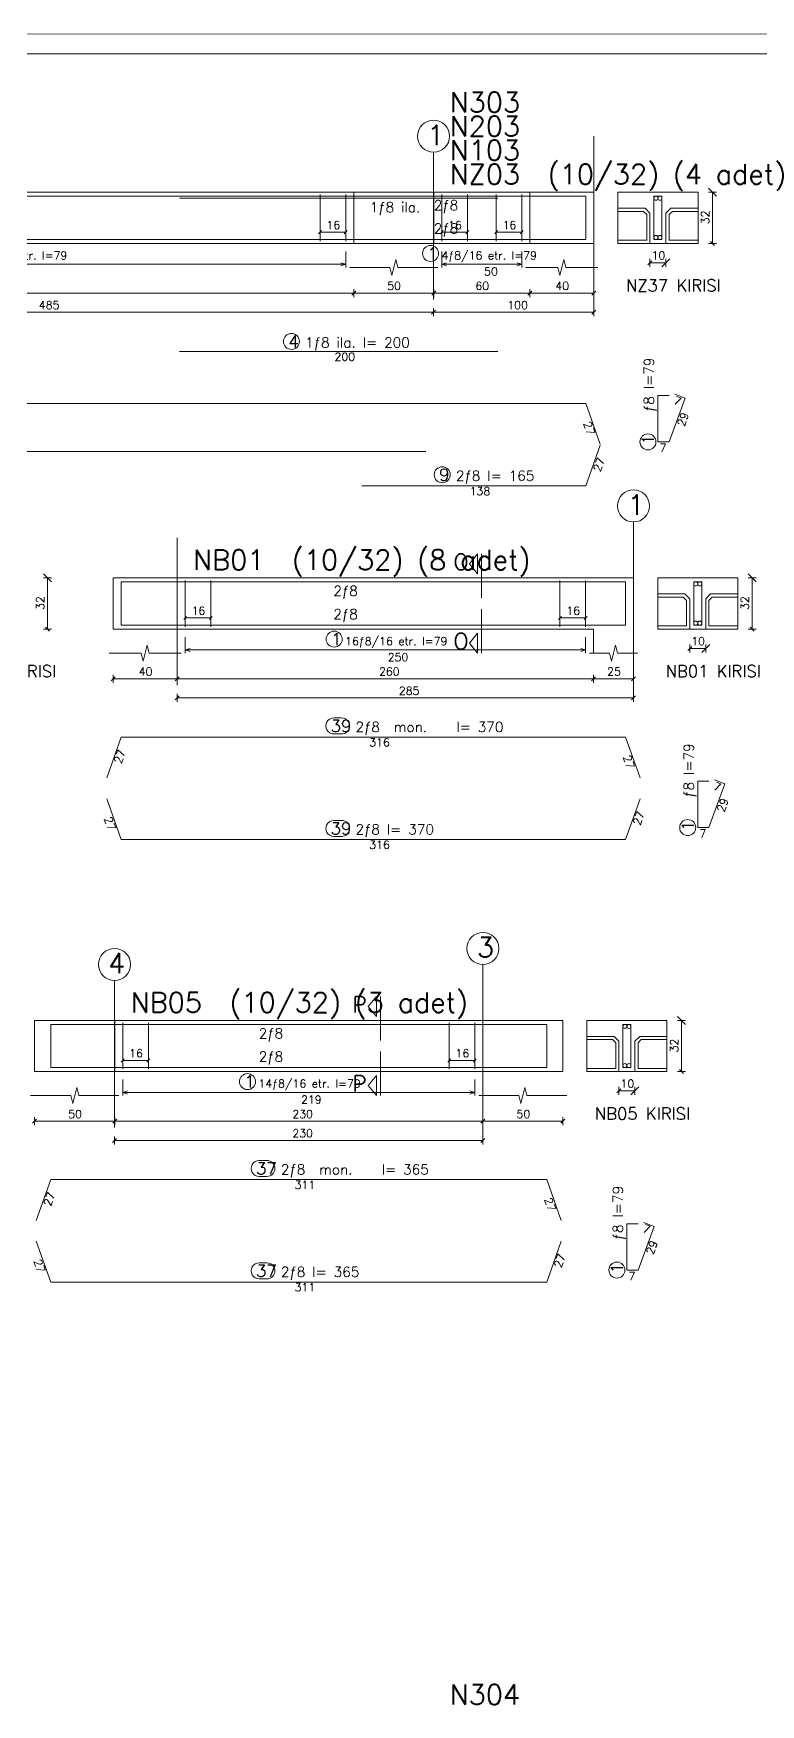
# Model space of a CAD drawing. Header units: inches. Extents: x -1.11 to 0.08, y 2.98 to 3.82.
# Drawn here: x -0.3832 to -0.2016, y 3.4042 to 3.8219 of the extents above; entities that cross this region are included whole.
import ezdxf

# ---------------------------------------------------------------- set-up
doc = ezdxf.new("R2010")
doc.units = ezdxf.units.IN
doc.header["$MEASUREMENT"] = 0
doc.linetypes.add('CENTER', pattern=[0.006500000000000001, 0.002, -0.001, 0.0005, -0.001, 0.002])
doc.linetypes.add('HIDDEN', pattern=[0.006, 0.002, -0.002, 0.002])
for name, color, linetype, lineweight in [('DONATI', 84, 'Continuous', 0), ('OLCU', 1, 'Continuous', 0), ('PENC2', 1, 'Continuous', 0), ('PENC3', 5, 'Continuous', 0), ('PENC4', 84, 'Continuous', 0), ('PEND2', 1, 'CENTER', 0), ('PENH3', 2, 'HIDDEN', 0)]:
    doc.layers.add(name, color=color, linetype=linetype, lineweight=lineweight)
doc.styles.add('RomanSTA', font='RomanSTA')

msp = doc.modelspace()

# ---------------------------------------------------------------- linework, layer by layer
at = {"layer": 'DONATI', "linetype": 'Continuous'}
for p, q in [((-0.6363167627231281, 3.781233110782922), (-0.2452504201308887, 3.781233110782922)), ((-0.3467504544631641, 3.780733110782922), (-0.2672504349128406, 3.780733110782922)), ((-0.2452504201308887, 3.781233110782922), (-0.2452504201308887, 3.770433110782922)), ((-0.2452504201308887, 3.770433110782922), (-0.2452504201308887, 3.781233110782922)), ((-0.7261304421798389, 3.770433110782922), (-0.2852504415885608, 3.770433110782922)), ((-0.3012504740134876, 3.770433110782922), (-0.2452504201308887, 3.770433110782922)), ((-0.3467504544631641, 3.742433110782922), (-0.2672504349128406, 3.742433110782922)), ((-0.2272504730598133, 3.731433110782922), (-0.2272504730598133, 3.719833110782921)), ((-0.2272504730598133, 3.731433110782922), (-0.2244504256621997, 3.731433110782922)), ((-0.2244504256621997, 3.719833110782921), (-0.2204504175559681, 3.730733110782921)), ((-0.2230786843673389, 3.731733110782922), (-0.2204504175559681, 3.730733110782921)), ((-0.6363167627231281, 3.729433110782922), (-0.2452504201308887, 3.729433110782922)), ((-0.2452504201308887, 3.729433110782922), (-0.2416504187957447, 3.719233110782922)), ((-0.2452504201308887, 3.708833110782922), (-0.2416504187957447, 3.719033110782922)), ((-0.2244504256621997, 3.719833110782921), (-0.2272504730598133, 3.719833110782921)), ((-0.7261304421798389, 3.717433110782921), (-0.2852504415885608, 3.717433110782921)), ((-0.3012504740134876, 3.708833110782922), (-0.2452504201308887, 3.708833110782922)), ((-0.361330465830962, 3.674033110782922), (-0.361330465830962, 3.684833110782922)), ((-0.361330465830962, 3.684833110782922), (-0.2353304191009205, 3.684833110782922)), ((-0.361330465830962, 3.684833110782922), (-0.361330465830962, 3.674033110782922)), ((-0.2353304191009205, 3.684833110782922), (-0.2353304191009205, 3.674033110782922)), ((-0.2353304191009205, 3.674033110782922), (-0.2353304191009205, 3.684833110782922)), ((-0.361330465830962, 3.674033110782922), (-0.2353304191009205, 3.674033110782922)), ((-0.364930467166106, 3.635833110782921), (-0.361330465830962, 3.646033110782922)), ((-0.361330465830962, 3.646033110782922), (-0.2353304191009205, 3.646033110782922)), ((-0.2353304191009205, 3.646033110782922), (-0.2317304177657764, 3.635833110782921)), ((-0.2173304124252002, 3.635033110782921), (-0.2173304124252002, 3.623433110782921)), ((-0.2173304124252002, 3.635033110782921), (-0.2145304246322315, 3.635033110782921)), ((-0.2145304246322315, 3.623433110782921), (-0.2105304165259998, 3.634333110782921)), ((-0.2131586833373706, 3.635333110782922), (-0.2105304165259998, 3.634333110782921)), ((-0.364930467166106, 3.630633110782922), (-0.361330465830962, 3.620433110782922)), ((-0.2353304191009205, 3.620433110782922), (-0.2317304177657764, 3.630633110782922)), ((-0.2145304246322315, 3.623433110782921), (-0.2173304124252002, 3.623433110782921)), ((-0.361330465830962, 3.620433110782922), (-0.2353304191009205, 3.620433110782922)), ((-0.3789304657355945, 3.563433110782921), (-0.3789304657355945, 3.574233110782921)), ((-0.3789304657355945, 3.574233110782921), (-0.2550104422942798, 3.574233110782921)), ((-0.3789304657355945, 3.574233110782921), (-0.3789304657355945, 3.563433110782921)), ((-0.2550104422942798, 3.574233110782921), (-0.2550104422942798, 3.563433110782921)), ((-0.2550104422942798, 3.563433110782921), (-0.2550104422942798, 3.574233110782921)), ((-0.3789304657355945, 3.563433110782921), (-0.2550104422942798, 3.563433110782921)), ((-0.3825304670707386, 3.525233110782922), (-0.3789304657355945, 3.535433110782922)), ((-0.3789304657355945, 3.535433110782922), (-0.2550104422942798, 3.535433110782922)), ((-0.2550104422942798, 3.535433110782922), (-0.2514104409591358, 3.525233110782922)), ((-0.2350104017631214, 3.524433110782922), (-0.2350104017631214, 3.512833110782922)), ((-0.2350104017631214, 3.524433110782922), (-0.2322104139701526, 3.524433110782922)), ((-0.2322104139701526, 3.512833110782922), (-0.2282104058639209, 3.523733110782922)), ((-0.2308386726752918, 3.524733110782921), (-0.2282104058639209, 3.523733110782922)), ((-0.3825304670707386, 3.520033110782921), (-0.3789304657355945, 3.509833110782921)), ((-0.2550104422942798, 3.509833110782921), (-0.2514104409591358, 3.520033110782921)), ((-0.3789304657355945, 3.509833110782921), (-0.2550104422942798, 3.509833110782921)), ((-0.2322104139701526, 3.512833110782922), (-0.2350104017631214, 3.512833110782922))]:
    msp.add_line(p, q, dxfattribs=at)
at = {"layer": 'OLCU', "linetype": 'Continuous'}
for p, q in [((-0.3120035691634815, 3.771833110782921), (-0.311297552146117, 3.772633110782921)), ((-0.3116496367828052, 3.771233110782922), (-0.3116508288757007, 3.773233110782922)), ((-0.3116504712478321, 3.772233110782921), (-0.3052504225150745, 3.772233110782921)), ((-0.3056035800353687, 3.771833110782921), (-0.3048975034133594, 3.772633110782921)), ((-0.3052496476546924, 3.771233110782922), (-0.3052508397475879, 3.773233110782922)), ((-0.2816035910026233, 3.771833110782921), (-0.2808975143806141, 3.772633110782921)), ((-0.2812496586219471, 3.771233110782922), (-0.2812508507148426, 3.773233110782922)), ((-0.2812504334823291, 3.772233110782921), (-0.2748504443542164, 3.772233110782921)), ((-0.2752036018745105, 3.771833110782921), (-0.2744975252525013, 3.772633110782921)), ((-0.2748496694938343, 3.771233110782922), (-0.2748508615867298, 3.773233110782922)), ((-0.2680035992042225, 3.771833110782921), (-0.2672975225822132, 3.772633110782921)), ((-0.2676496668235462, 3.771233110782922), (-0.2676508589164417, 3.773233110782922)), ((-0.2676504416839283, 3.772233110782921), (-0.2612504525558155, 3.772233110782921)), ((-0.2616035504714649, 3.771833110782921), (-0.2608975334541004, 3.772633110782921)), ((-0.2612496776954334, 3.771233110782922), (-0.2612508101836841, 3.773233110782922)), ((-0.3456835909263294, 3.675433110782921), (-0.3449775143043201, 3.676233110782921)), ((-0.3453296585456531, 3.674833110782922), (-0.3453308506385486, 3.676833110782922)), ((-0.3453304334060352, 3.675833110782921), (-0.3389304442779224, 3.675833110782921)), ((-0.3392836017982166, 3.675433110782921), (-0.3385775251762073, 3.676233110782921)), ((-0.3389296694175403, 3.674833110782922), (-0.3389308615104358, 3.676833110782922)), ((-0.2520835562125843, 3.675433110782921), (-0.2513775391952198, 3.676233110782921)), ((-0.251729623831908, 3.674833110782922), (-0.2517308159248035, 3.676833110782922)), ((-0.2517304582969349, 3.675833110782921), (-0.2453304691688221, 3.675833110782921)), ((-0.2456835670844715, 3.675433110782921), (-0.2449774904624622, 3.676233110782921)), ((-0.2453296347037952, 3.674833110782922), (-0.2453308267966907, 3.676833110782922)), ((-0.3082274957076709, 3.650833110782921), (-0.3062774701491993, 3.650833110782921)), ((-0.308230654753844, 3.646833110782921), (-0.3062806291953724, 3.646833110782921)), ((-0.3082274957076709, 3.625233110782922), (-0.3062774701491993, 3.625233110782922)), ((-0.308230654753844, 3.621233110782922), (-0.3062806291953724, 3.621233110782922)), ((-0.3612835569755237, 3.564833110782922), (-0.3605775399581592, 3.565633110782922)), ((-0.3609296245948475, 3.564233110782921), (-0.360930816687743, 3.566233110782921)), ((-0.3609304590598743, 3.565233110782922), (-0.3545304103271167, 3.565233110782922)), ((-0.3548835678474109, 3.564833110782922), (-0.3541774912254017, 3.565633110782922)), ((-0.3545296354667347, 3.564233110782921), (-0.3545308275596302, 3.566233110782921)), ((-0.2797635360137622, 3.564833110782922), (-0.2790575189963977, 3.565633110782922)), ((-0.279409603633086, 3.564233110782921), (-0.2794107957259815, 3.566233110782921)), ((-0.2794104380981128, 3.565233110782922), (-0.2730103893653553, 3.565233110782922)), ((-0.2733635468856495, 3.564833110782922), (-0.2726574702636402, 3.565633110782922)), ((-0.2730096145049732, 3.564233110782921), (-0.2730108065978687, 3.566233110782921)), ((-0.3268674774543445, 3.540233110782922), (-0.3249174518958728, 3.540233110782922)), ((-0.3268706365005176, 3.536233110782922), (-0.3249206109420459, 3.536233110782922)), ((-0.3268674774543445, 3.514633110782921), (-0.3249174518958728, 3.514633110782921)), ((-0.3268706365005176, 3.510633110782921), (-0.3249206109420459, 3.510633110782921))]:
    msp.add_line(p, q, dxfattribs=at)
at = {"layer": 'PENC2', "linetype": 'Continuous'}
for p, q in [((-0.2126504345313709, 3.781233110782922), (-0.2146504683868091, 3.783233110782922)), ((-0.2146504683868091, 3.782233110782922), (-0.2126504345313709, 3.782233110782922)), ((-0.2136504216567676, 3.769433110782922), (-0.2136504216567676, 3.782233110782922)), ((-0.2372504635230701, 3.778233110782922), (-0.2304504676238697, 3.778233110782922)), ((-0.2372504635230701, 3.777433110782922), (-0.2308504743949573, 3.777433110782922)), ((-0.2308504743949573, 3.777433110782922), (-0.230050460852782, 3.776633110782921)), ((-0.2304504676238697, 3.778233110782922), (-0.2292504473106067, 3.777033110782921)), ((-0.230050460852782, 3.776633110782921), (-0.230050460852782, 3.770233110782922)), ((-0.2292504473106067, 3.777033110782921), (-0.2292504473106067, 3.769433110782922)), ((-0.2240504188911121, 3.778233110782922), (-0.225250439204375, 3.777033110782921)), ((-0.225250439204375, 3.777033110782921), (-0.225250439204375, 3.769433110782922)), ((-0.2236504717246692, 3.777433110782922), (-0.2244504256621997, 3.776633110782921)), ((-0.2244504256621997, 3.776633110782921), (-0.2244504256621997, 3.770233110782922)), ((-0.2240504188911121, 3.778233110782922), (-0.2172504229919117, 3.778233110782922)), ((-0.2172504229919117, 3.777433110782922), (-0.2236504717246692, 3.777433110782922)), ((-0.230050460852782, 3.770233110782922), (-0.2372504635230701, 3.770233110782922)), ((-0.2372504635230701, 3.769433110782922), (-0.2292504473106067, 3.769433110782922)), ((-0.225250439204375, 3.769433110782922), (-0.2172504229919117, 3.769433110782922)), ((-0.2244504256621997, 3.770233110782922), (-0.2172504229919117, 3.770233110782922)), ((-0.2146504683868091, 3.769433110782922), (-0.2126504345313709, 3.769433110782922)), ((-0.2141504450217884, 3.769933110782921), (-0.2131504578963916, 3.768933110782922)), ((-0.475250439204375, 3.764233110782921), (-0.3052504225150745, 3.764233110782921)), ((-0.3052504225150745, 3.764233110782921), (-0.3064504428283374, 3.764633110782921)), ((-0.3052504225150745, 3.764233110782921), (-0.3064504428283374, 3.763833110782921)), ((-0.3052504225150745, 3.767433110782922), (-0.3052504225150745, 3.763433110782922)), ((-0.2932504578010242, 3.763433110782922), (-0.2927504344360035, 3.765433110782921)), ((-0.2927504344360035, 3.765433110782921), (-0.2922504706756275, 3.763433110782922)), ((-0.2812504334823291, 3.767433110782922), (-0.2812504334823291, 3.763433110782922)), ((-0.2812504334823291, 3.764233110782921), (-0.280050472773711, 3.764633110782921)), ((-0.2812504334823291, 3.764233110782921), (-0.2612504525558155, 3.764233110782921)), ((-0.2812504334823291, 3.764233110782921), (-0.280050472773711, 3.763833110782921)), ((-0.2612504525558155, 3.764233110782921), (-0.2624504728690784, 3.764633110782921)), ((-0.2612504525558155, 3.764233110782921), (-0.2624504728690784, 3.763833110782921)), ((-0.2612504525558155, 3.767433110782922), (-0.2612504525558155, 3.763433110782922)), ((-0.2512504620925586, 3.763433110782922), (-0.2507504387275379, 3.765433110782921)), ((-0.2507504387275379, 3.765433110782921), (-0.2502504153625171, 3.763433110782922)), ((-0.228750423945586, 3.765133110782922), (-0.2297504706756275, 3.764133110782922)), ((-0.2292504473106067, 3.765633110782922), (-0.2292504473106067, 3.763633110782922)), ((-0.2292504473106067, 3.764633110782921), (-0.225250439204375, 3.764633110782921)), ((-0.2262504263297718, 3.763633110782922), (-0.2242504520789783, 3.765633110782922)), ((-0.225250439204375, 3.763633110782922), (-0.225250439204375, 3.765633110782922)), ((-0.3042504353896778, 3.763433110782922), (-0.2942504449264209, 3.763433110782922)), ((-0.2942504449264209, 3.763433110782922), (-0.2937504215614002, 3.761433110782922)), ((-0.2937504215614002, 3.761433110782922), (-0.2932504578010242, 3.763433110782922)), ((-0.2922504706756275, 3.763433110782922), (-0.2822504206077259, 3.763433110782922)), ((-0.2602504654304187, 3.763433110782922), (-0.2522504492179554, 3.763433110782922)), ((-0.2522504492179554, 3.763433110782922), (-0.2517504258529346, 3.761433110782922)), ((-0.2517504258529346, 3.761433110782922), (-0.2512504620925586, 3.763433110782922)), ((-0.2502504153625171, 3.763433110782922), (-0.2422504587546985, 3.763433110782922)), ((-0.4772504730598133, 3.757033110782921), (-0.303250448264281, 3.757033110782921)), ((-0.3027504248992603, 3.757533110782922), (-0.3037504716293018, 3.756533110782922)), ((-0.303250448264281, 3.758033110782922), (-0.303250448264281, 3.756033110782921)), ((-0.303250448264281, 3.757033110782921), (-0.2832904620544117, 3.757033110782921)), ((-0.2827504439727466, 3.757533110782922), (-0.2837504310981434, 3.756533110782922)), ((-0.2832504673377674, 3.758033110782922), (-0.2832504673377674, 3.756033110782921)), ((-0.2832504673377674, 3.757033110782921), (-0.2592504187003772, 3.757033110782921)), ((-0.2587504549400013, 3.757533110782922), (-0.259750442065398, 3.756533110782922)), ((-0.2592504187003772, 3.758033110782922), (-0.2592504187003772, 3.756033110782921)), ((-0.2592504187003772, 3.757033110782921), (-0.2432904405967395, 3.757033110782921)), ((-0.243750469245116, 3.756533110782922), (-0.2427504225150745, 3.757533110782922)), ((-0.2432504458800953, 3.758033110782922), (-0.2432504458800953, 3.756033110782921)), ((-0.4772904677764576, 3.752233110782921), (-0.2832904620544117, 3.752233110782921)), ((-0.2827904386893909, 3.752733110782922), (-0.2837904258147876, 3.751733110782921)), ((-0.2832904620544117, 3.753233110782921), (-0.2832904620544117, 3.751233110782922)), ((-0.2832904620544117, 3.752233110782921), (-0.2432904405967395, 3.752233110782921)), ((-0.2437904639617603, 3.751733110782921), (-0.2427904172317188, 3.752733110782922)), ((-0.2432904405967395, 3.753233110782921), (-0.2432904405967395, 3.751233110782922)), ((-0.3787304325477283, 3.684833110782922), (-0.3807304067985218, 3.686833110782922)), ((-0.3807304067985218, 3.685833110782922), (-0.3787304325477283, 3.685833110782922)), ((-0.379730419673125, 3.673033110782922), (-0.379730419673125, 3.685833110782922)), ((-0.2027304335014026, 3.684833110782922), (-0.2047304673568409, 3.686833110782922)), ((-0.2047304673568409, 3.685833110782922), (-0.2027304335014026, 3.685833110782922)), ((-0.2037304206267994, 3.673033110782922), (-0.2037304206267994, 3.685833110782922)), ((-0.2273304624931018, 3.681833110782922), (-0.2205304665939014, 3.681833110782922)), ((-0.2273304624931018, 3.681033110782922), (-0.2209304137603443, 3.681033110782922)), ((-0.2209304137603443, 3.681033110782922), (-0.2201304598228138, 3.680233110782921)), ((-0.2205304665939014, 3.681833110782922), (-0.2193304462806385, 3.680633110782922)), ((-0.2201304598228138, 3.680233110782921), (-0.2201304598228138, 3.673833110782922)), ((-0.2193304462806385, 3.680633110782922), (-0.2193304462806385, 3.673033110782922)), ((-0.2141304178611438, 3.681833110782922), (-0.2153304381744068, 3.680633110782922)), ((-0.2153304381744068, 3.680633110782922), (-0.2153304381744068, 3.673033110782922)), ((-0.2137304110900562, 3.681033110782922), (-0.2145304246322315, 3.680233110782921)), ((-0.2145304246322315, 3.680233110782921), (-0.2145304246322315, 3.673833110782922)), ((-0.2141304178611438, 3.681833110782922), (-0.2073304219619434, 3.681833110782922)), ((-0.2073304219619434, 3.681033110782922), (-0.2137304110900562, 3.681033110782922)), ((-0.3807304067985218, 3.673033110782922), (-0.3787304325477283, 3.673033110782922)), ((-0.380230383433501, 3.673533110782921), (-0.3792303963081043, 3.672533110782922)), ((-0.2201304598228138, 3.673833110782922), (-0.2273304624931018, 3.673833110782922)), ((-0.2273304624931018, 3.673033110782922), (-0.2193304462806385, 3.673033110782922)), ((-0.2153304381744068, 3.673033110782922), (-0.2073304219619434, 3.673033110782922)), ((-0.2145304246322315, 3.673833110782922), (-0.2073304219619434, 3.673833110782922)), ((-0.2047304673568409, 3.673033110782922), (-0.2027304335014026, 3.673033110782922)), ((-0.2042304439918201, 3.673533110782921), (-0.2032304568664234, 3.672533110782922)), ((-0.3553304834739368, 3.667033110782921), (-0.3548304601089161, 3.669033110782921)), ((-0.3548304601089161, 3.669033110782921), (-0.3543304367438953, 3.667033110782921)), ((-0.3453304334060352, 3.671033110782921), (-0.3453304334060352, 3.667033110782921)), ((-0.3453304334060352, 3.667833110782921), (-0.344130472697417, 3.668233110782921)), ((-0.3453304334060352, 3.667833110782921), (-0.2453304691688221, 3.667833110782921)), ((-0.3453304334060352, 3.667833110782921), (-0.344130472697417, 3.667433110782921)), ((-0.2453304691688221, 3.667833110782921), (-0.2465304298774402, 3.668233110782921)), ((-0.2453304691688221, 3.667833110782921), (-0.2465304298774402, 3.667433110782921)), ((-0.2453304691688221, 3.671033110782921), (-0.2453304691688221, 3.667033110782921)), ((-0.2383304400817554, 3.667033110782921), (-0.2378304167167347, 3.669033110782921)), ((-0.2378304167167347, 3.669033110782921), (-0.2373304529563587, 3.667033110782921)), ((-0.2188304229156177, 3.668733110782922), (-0.2198304696456592, 3.667733110782922)), ((-0.2193304462806385, 3.669233110782922), (-0.2193304462806385, 3.667233110782921)), ((-0.2193304462806385, 3.668233110782921), (-0.2153304381744068, 3.668233110782921)), ((-0.2163304252998035, 3.667233110782921), (-0.2143304510490101, 3.669233110782922)), ((-0.2153304381744068, 3.667233110782921), (-0.2153304381744068, 3.669233110782922)), ((-0.3643304272071521, 3.667033110782921), (-0.3563304705993335, 3.667033110782921)), ((-0.3563304705993335, 3.667033110782921), (-0.3558304472343128, 3.665033110782922)), ((-0.3558304472343128, 3.665033110782922), (-0.3553304834739368, 3.667033110782921)), ((-0.3543304367438953, 3.667033110782921), (-0.3463304801360767, 3.667033110782921)), ((-0.2443304224387806, 3.667033110782921), (-0.2393304272071521, 3.667033110782921)), ((-0.2393304272071521, 3.667033110782921), (-0.2388304634467762, 3.665033110782922)), ((-0.2388304634467762, 3.665033110782922), (-0.2383304400817554, 3.667033110782921)), ((-0.2373304529563587, 3.667033110782921), (-0.2323304577247303, 3.667033110782921)), ((-0.3628304763213794, 3.661133110782921), (-0.3638304634467762, 3.660133110782922)), ((-0.3633304400817554, 3.661633110782922), (-0.3633304400817554, 3.659633110782921)), ((-0.3633304400817554, 3.660633110782921), (-0.3473704619781177, 3.660633110782921)), ((-0.3468304438964527, 3.661133110782921), (-0.3478304906264942, 3.660133110782922)), ((-0.3473304672614734, 3.661633110782922), (-0.3473304672614734, 3.659633110782921)), ((-0.3473304672614734, 3.660633110782921), (-0.2433304353133838, 3.660633110782921)), ((-0.2428304119483631, 3.661133110782921), (-0.2438304586784046, 3.660133110782922)), ((-0.2433304353133838, 3.661633110782922), (-0.2433304353133838, 3.659633110782921)), ((-0.2433304353133838, 3.660633110782921), (-0.2333704395667713, 3.660633110782921)), ((-0.2338304682151477, 3.660133110782922), (-0.2328304214851062, 3.661133110782921)), ((-0.233330444850127, 3.661633110782922), (-0.233330444850127, 3.659633110782921)), ((-0.346870438613097, 3.656333110782922), (-0.3478704257384937, 3.655333110782922)), ((-0.3473704619781177, 3.656833110782921), (-0.3473704619781177, 3.654833110782922)), ((-0.3473704619781177, 3.655833110782921), (-0.2333704395667713, 3.655833110782921)), ((-0.233870462931792, 3.655333110782922), (-0.2328704162017505, 3.656333110782922)), ((-0.2333704395667713, 3.656833110782921), (-0.2333704395667713, 3.654833110782922)), ((-0.2204104228393238, 3.574233110782921), (-0.2224103970901172, 3.576233110782922)), ((-0.2224103970901172, 3.575233110782921), (-0.2204104228393238, 3.575233110782921)), ((-0.2214104099647205, 3.562433110782921), (-0.2214104099647205, 3.575233110782921)), ((-0.2450103922263782, 3.571233110782921), (-0.2382103963271778, 3.571233110782921)), ((-0.2450103922263782, 3.570433110782921), (-0.2386104030982654, 3.570433110782921)), ((-0.2386104030982654, 3.570433110782921), (-0.2378103895560901, 3.569633110782922)), ((-0.2382103963271778, 3.571233110782921), (-0.2370104356185596, 3.570033110782922)), ((-0.2378103895560901, 3.569633110782922), (-0.2378103895560901, 3.563233110782921)), ((-0.2370104356185596, 3.570033110782922), (-0.2370104356185596, 3.562433110782921)), ((-0.231810407199065, 3.571233110782921), (-0.2330104275123279, 3.570033110782922)), ((-0.2330104275123279, 3.570033110782922), (-0.2330104275123279, 3.562433110782921)), ((-0.2314104004279773, 3.570433110782921), (-0.2322104139701526, 3.569633110782922)), ((-0.2322104139701526, 3.569633110782922), (-0.2322104139701526, 3.563233110782921)), ((-0.231810407199065, 3.571233110782921), (-0.2250104112998645, 3.571233110782921)), ((-0.2250104112998645, 3.570433110782921), (-0.2314104004279773, 3.570433110782921)), ((-0.2378103895560901, 3.563233110782921), (-0.2450103922263782, 3.563233110782921)), ((-0.2322104139701526, 3.563233110782921), (-0.2250104112998645, 3.563233110782921)), ((-0.3609304590598743, 3.560433110782922), (-0.3609304590598743, 3.556433110782922)), ((-0.2730103893653553, 3.560433110782922), (-0.2730103893653553, 3.556433110782922)), ((-0.2450103922263782, 3.562433110782921), (-0.2370104356185596, 3.562433110782921)), ((-0.2330104275123279, 3.562433110782921), (-0.2250104112998645, 3.562433110782921)), ((-0.2224103970901172, 3.562433110782921), (-0.2204104228393238, 3.562433110782921)), ((-0.2219104333297413, 3.562933110782922), (-0.2209103865996997, 3.561933110782921)), ((-0.3839304609672229, 3.556433110782922), (-0.3739304108993213, 3.556433110782922)), ((-0.3739304108993213, 3.556433110782922), (-0.3734304471389454, 3.554433110782921)), ((-0.3734304471389454, 3.554433110782921), (-0.3729304237739246, 3.556433110782922)), ((-0.3729304237739246, 3.556433110782922), (-0.3724304600135486, 3.558433110782921)), ((-0.3724304600135486, 3.558433110782921), (-0.3719304366485279, 3.556433110782922)), ((-0.3719304366485279, 3.556433110782922), (-0.361930446185271, 3.556433110782922)), ((-0.3609304590598743, 3.557233110782922), (-0.3597304387466114, 3.557633110782922)), ((-0.3609304590598743, 3.557233110782922), (-0.2730103893653553, 3.557233110782922)), ((-0.3609304590598743, 3.557233110782922), (-0.3597304387466114, 3.556833110782922)), ((-0.2730103893653553, 3.557233110782922), (-0.2742104096786182, 3.557633110782922)), ((-0.2730103893653553, 3.557233110782922), (-0.2742104096786182, 3.556833110782922)), ((-0.2720104022399585, 3.556433110782922), (-0.2620104117767017, 3.556433110782922)), ((-0.2620104117767017, 3.556433110782922), (-0.2615103884116809, 3.554433110782921)), ((-0.2615103884116809, 3.554433110782921), (-0.261010424651305, 3.556433110782922)), ((-0.261010424651305, 3.556433110782922), (-0.2605104012862842, 3.558433110782921)), ((-0.2605104012862842, 3.558433110782921), (-0.2600104375259082, 3.556433110782922)), ((-0.2600104375259082, 3.556433110782922), (-0.2500103874580066, 3.556433110782922)), ((-0.2365104122535389, 3.558133110782921), (-0.2375103993789356, 3.557133110782921)), ((-0.2370104356185596, 3.558633110782921), (-0.2370104356185596, 3.556633110782922)), ((-0.2370104356185596, 3.557633110782922), (-0.2330104275123279, 3.557633110782922)), ((-0.2340104146377247, 3.556633110782922), (-0.2320104403869312, 3.558633110782921)), ((-0.2330104275123279, 3.556633110782922), (-0.2330104275123279, 3.558633110782921)), ((-0.3824304504768055, 3.550533110782922), (-0.3834304376022022, 3.549533110782922)), ((-0.3829304142371814, 3.551033110782921), (-0.3829304142371814, 3.549033110782922)), ((-0.362430409945647, 3.550533110782922), (-0.3634304566756885, 3.549533110782922)), ((-0.3629304333106678, 3.551033110782921), (-0.3629304333106678, 3.549033110782922)), ((-0.2704703970328968, 3.550533110782922), (-0.2714704437629383, 3.549533110782922)), ((-0.2709704203979175, 3.551033110782921), (-0.2709704203979175, 3.549033110782922)), ((-0.2515103979484241, 3.549533110782922), (-0.2505104108230274, 3.550533110782922)), ((-0.2510104341880481, 3.551033110782921), (-0.2510104341880481, 3.549033110782922)), ((-0.3829304142371814, 3.550033110782921), (-0.3629704280273121, 3.550033110782921)), ((-0.3629304333106678, 3.550033110782921), (-0.2710104151145618, 3.550033110782921)), ((-0.2709704203979175, 3.550033110782921), (-0.2510104341880481, 3.550033110782921)), ((-0.3624704046622913, 3.545733110782922), (-0.363470391787688, 3.544733110782921)), ((-0.3629704280273121, 3.546233110782921), (-0.3629704280273121, 3.544233110782922)), ((-0.3629704280273121, 3.545233110782922), (-0.2709704203979175, 3.545233110782922)), ((-0.2714704437629383, 3.544733110782921), (-0.2704703970328968, 3.545733110782922)), ((-0.2709704203979175, 3.546233110782921), (-0.2709704203979175, 3.544233110782922))]:
    msp.add_line(p, q, dxfattribs=at)
at = {"layer": 'PENC2'}
for centre in [(-0.2840492291824024, 3.766933110782921), (-0.3187936706916492, 3.744933110782922), (-0.2297504706756275, 3.719833110782921), (-0.281149105586211, 3.711633110782921), (-0.3081292672530811, 3.670533110782921), (-0.2198304696456592, 3.623433110782921), (-0.3297692103759449, 3.559933110782922), (-0.2375103993789356, 3.512833110782922)]:
    msp.add_circle(centre, 0.002000000094994903, dxfattribs=at)
for centre, start, end in [((-0.3082290454284351, 3.648833110782921), 90.00122447294544, 270.0036734188379), ((-0.3062790794746082, 3.648833110782921), 270.0036734188379, 90.00122447294544), ((-0.3082290454284351, 3.623233110782921), 90.00122447294544, 270.0036734188379), ((-0.3062790794746082, 3.623233110782921), 270.0036734188379, 90.00122447294544), ((-0.3268690271751087, 3.538233110782921), 90.00122447294544, 270.0036734188379), ((-0.3249190612212818, 3.538233110782921), 270.0036734188379, 90.00122447294544), ((-0.3268690271751087, 3.512633110782922), 90.00122447294544, 270.0036734188379), ((-0.3249190612212818, 3.512633110782922), 270.0036734188379, 90.00122447294544)]:
    msp.add_arc(centre, 0.002000000094994903, start, end, dxfattribs=at)
at = {"layer": 'PENC3', "linetype": 'Continuous'}
for p, q in [((-1.106530444182555, 3.821533110782922), (0.08246956630786251, 3.821933110782922)), ((-1.106530444182555, 3.816833110782921), (0.08246956630786251, 3.816833110782921)), ((-0.4772904677764576, 3.782233110782922), (-0.2832904620544117, 3.782233110782922)), ((-0.2832904620544117, 3.782233110782922), (-0.2432904405967395, 3.782233110782922)), ((-0.2432904405967395, 3.782233110782922), (-0.2432504458800953, 3.782233110782922)), ((-0.2432504458800953, 3.782233110782922), (-0.2432504458800953, 3.769433110782922)), ((-0.2372504635230701, 3.782233110782922), (-0.2172504229919117, 3.782233110782922)), ((-0.4772504730598133, 3.769433110782922), (-0.303250448264281, 3.769433110782922)), ((-0.303250448264281, 3.769433110782922), (-0.2832904620544117, 3.769433110782922)), ((-0.2832904620544117, 3.769433110782922), (-0.2832504673377674, 3.769433110782922)), ((-0.2832504673377674, 3.769433110782922), (-0.2592504187003772, 3.769433110782922)), ((-0.2592504187003772, 3.769433110782922), (-0.2432904405967395, 3.769433110782922)), ((-0.2432904405967395, 3.769433110782922), (-0.2432504458800953, 3.769433110782922)), ((-0.2292504473106067, 3.769433110782922), (-0.225250439204375, 3.769433110782922)), ((-0.3633304400817554, 3.685833110782922), (-0.3473704619781177, 3.685833110782922)), ((-0.3633304400817554, 3.685833110782922), (-0.3633304400817554, 3.673033110782922)), ((-0.3473704619781177, 3.685833110782922), (-0.2333704395667713, 3.685833110782922)), ((-0.2333704395667713, 3.685833110782922), (-0.233330444850127, 3.685833110782922)), ((-0.233330444850127, 3.685833110782922), (-0.233330444850127, 3.667033110782921)), ((-0.2273304624931018, 3.685833110782922), (-0.2073304219619434, 3.685833110782922)), ((-0.3633304400817554, 3.673033110782922), (-0.3473704619781177, 3.673033110782922)), ((-0.3473704619781177, 3.673033110782922), (-0.3473304672614734, 3.673033110782922)), ((-0.3473304672614734, 3.673033110782922), (-0.2433304353133838, 3.673033110782922)), ((-0.2433304353133838, 3.673033110782922), (-0.2433304353133838, 3.667033110782921)), ((-0.2193304462806385, 3.673033110782922), (-0.2153304381744068, 3.673033110782922)), ((-0.3829304142371814, 3.575233110782921), (-0.3629704280273121, 3.575233110782921)), ((-0.3829304142371814, 3.575233110782921), (-0.3829304142371814, 3.562433110782921)), ((-0.3629704280273121, 3.575233110782921), (-0.2709704203979175, 3.575233110782921)), ((-0.2709704203979175, 3.575233110782921), (-0.2510104341880481, 3.575233110782921)), ((-0.2510104341880481, 3.575233110782921), (-0.2510104341880481, 3.562433110782921)), ((-0.2450103922263782, 3.575233110782921), (-0.2250104112998645, 3.575233110782921)), ((-0.3829304142371814, 3.562433110782921), (-0.3629704280273121, 3.562433110782921)), ((-0.3629704280273121, 3.562433110782921), (-0.3629304333106678, 3.562433110782921)), ((-0.3629304333106678, 3.562433110782921), (-0.2710104151145618, 3.562433110782921)), ((-0.2710104151145618, 3.562433110782921), (-0.2709704203979175, 3.562433110782921)), ((-0.2709704203979175, 3.562433110782921), (-0.2510104341880481, 3.562433110782921)), ((-0.2370104356185596, 3.562433110782921), (-0.2330104275123279, 3.562433110782921))]:
    msp.add_line(p, q, dxfattribs=at)
at = {"layer": 'PENC3'}
for centre in [(-0.2832904620544117, 3.796233110782921), (-0.2333704395667713, 3.703833110782921), (-0.2709704203979175, 3.593233110782922), (-0.3629704280273121, 3.589233110782922)]:
    msp.add_circle(centre, 0.004000000189989805, dxfattribs=at)
at = {"layer": 'PENC4', "linetype": 'Continuous'}
for p, q in [((-0.3116504712478321, 3.781633110782922), (-0.3116504712478321, 3.770033110782921)), ((-0.3052504225150745, 3.781633110782922), (-0.3052504225150745, 3.770033110782921)), ((-0.2812504334823291, 3.781633110782922), (-0.2812504334823291, 3.770033110782921)), ((-0.2748504443542164, 3.781633110782922), (-0.2748504443542164, 3.770033110782921)), ((-0.2676504416839283, 3.781633110782922), (-0.2676504416839283, 3.770033110782921)), ((-0.2612504525558155, 3.781633110782922), (-0.2612504525558155, 3.770033110782921)), ((-0.22825046018521, 3.781233110782922), (-0.2262504263297718, 3.781233110782922)), ((-0.22825046018521, 3.770433110782922), (-0.22825046018521, 3.781233110782922)), ((-0.2262504263297718, 3.781233110782922), (-0.2262504263297718, 3.770433110782922)), ((-0.2262504263297718, 3.770433110782922), (-0.22825046018521, 3.770433110782922)), ((-0.2723304195777576, 3.691833110782921), (-0.2743304534331958, 3.689333110782921)), ((-0.2743304534331958, 3.689333110782921), (-0.2723304195777576, 3.686833110782922)), ((-0.2723304195777576, 3.691833110782921), (-0.2723304195777576, 3.686833110782922)), ((-0.2713304324523609, 3.691833110782921), (-0.2713304324523609, 3.680833110782921)), ((-0.3453304334060352, 3.685233110782922), (-0.3453304334060352, 3.673633110782922)), ((-0.3389304442779224, 3.685233110782922), (-0.3389304442779224, 3.673633110782922)), ((-0.2517304582969349, 3.685233110782922), (-0.2517304582969349, 3.673633110782922)), ((-0.2453304691688221, 3.685233110782922), (-0.2453304691688221, 3.673633110782922)), ((-0.2183304591552417, 3.684833110782922), (-0.2163304252998035, 3.684833110782922)), ((-0.2183304591552417, 3.674033110782922), (-0.2183304591552417, 3.684833110782922)), ((-0.2163304252998035, 3.684833110782922), (-0.2163304252998035, 3.674033110782922)), ((-0.2713304324523609, 3.667033110782921), (-0.2713304324523609, 3.678033110782922)), ((-0.2743304534331958, 3.669533110782921), (-0.2723304195777576, 3.672033110782921)), ((-0.2723304195777576, 3.667033110782921), (-0.2723304195777576, 3.672033110782921)), ((-0.2163304252998035, 3.674033110782922), (-0.2183304591552417, 3.674033110782922)), ((-0.2723304195777576, 3.667033110782921), (-0.2743304534331958, 3.669533110782921)), ((-0.2975944443122547, 3.581233110782922), (-0.2995944185630481, 3.578733110782922)), ((-0.2975944443122547, 3.581233110782922), (-0.2975944443122547, 3.576233110782922)), ((-0.2965943975822132, 3.581233110782922), (-0.2965943975822132, 3.570233110782921)), ((-0.2995944185630481, 3.578733110782922), (-0.2975944443122547, 3.576233110782922)), ((-0.3609304590598743, 3.574633110782921), (-0.3609304590598743, 3.563033110782921)), ((-0.3545304103271167, 3.574633110782921), (-0.3545304103271167, 3.563033110782921)), ((-0.2794104380981128, 3.574633110782921), (-0.2794104380981128, 3.563033110782921)), ((-0.2730103893653553, 3.574633110782921), (-0.2730103893653553, 3.563033110782921)), ((-0.2360103888885181, 3.574233110782921), (-0.2340104146377247, 3.574233110782921)), ((-0.2360103888885181, 3.563433110782921), (-0.2360103888885181, 3.574233110782921)), ((-0.2340104146377247, 3.574233110782921), (-0.2340104146377247, 3.563433110782921)), ((-0.2965943975822132, 3.556433110782922), (-0.2965943975822132, 3.567433110782922)), ((-0.2340104146377247, 3.563433110782921), (-0.2360103888885181, 3.563433110782921)), ((-0.2995944185630481, 3.558933110782922), (-0.2975944443122547, 3.561433110782922)), ((-0.2975944443122547, 3.556433110782922), (-0.2995944185630481, 3.558933110782922)), ((-0.2975944443122547, 3.556433110782922), (-0.2975944443122547, 3.561433110782922))]:
    msp.add_line(p, q, dxfattribs=at)
at = {"layer": 'PENC4'}
for centre in [(-0.2277504368201893, 3.780733110782922), (-0.2267504496947925, 3.780733110782922), (-0.2277504368201893, 3.770933110782921), (-0.2267504496947925, 3.770933110782921), (-0.217830435790221, 3.684333110782922), (-0.2168304486648243, 3.684333110782922), (-0.217830435790221, 3.674533110782922), (-0.2168304486648243, 3.674533110782922), (-0.2355104251281421, 3.573733110782921), (-0.2345104380027454, 3.573733110782921), (-0.2355104251281421, 3.563933110782922), (-0.2345104380027454, 3.563933110782922)]:
    msp.add_circle(centre, 0.0005000000237487257, dxfattribs=at)
at = {"layer": 'PEND2', "linetype": 'CENTER'}
for p, q in [((-0.2432904405967395, 3.796233110782921), (-0.2432904405967395, 3.751433110782922)), ((-0.2832904620544117, 3.792233110782921), (-0.2832904620544117, 3.755433110782922)), ((-0.2333704395667713, 3.699833110782921), (-0.2333704395667713, 3.655033110782921)), ((-0.3473704619781177, 3.695833110782921), (-0.3473704619781177, 3.659033110782921)), ((-0.2709704203979175, 3.589233110782922), (-0.2709704203979175, 3.544433110782922)), ((-0.3629704280273121, 3.585233110782922), (-0.3629704280273121, 3.548433110782922))]:
    msp.add_line(p, q, dxfattribs=at)
at = {"layer": 'PENH3', "linetype": 'HIDDEN'}
for p, q in [((-0.303250448264281, 3.782233110782922), (-0.303250448264281, 3.769433110782922)), ((-0.2832504673377674, 3.782233110782922), (-0.2832504673377674, 3.769433110782922)), ((-0.2592504187003772, 3.782233110782922), (-0.2592504187003772, 3.769433110782922)), ((-0.2372504635230701, 3.782233110782922), (-0.2372504635230701, 3.769433110782922)), ((-0.2172504229919117, 3.782233110782922), (-0.2172504229919117, 3.769433110782922)), ((-0.3473304672614734, 3.685833110782922), (-0.3473304672614734, 3.673033110782922)), ((-0.2273304624931018, 3.685833110782922), (-0.2273304624931018, 3.673033110782922)), ((-0.2073304219619434, 3.685833110782922), (-0.2073304219619434, 3.673033110782922)), ((-0.3629304333106678, 3.575233110782921), (-0.3629304333106678, 3.562433110782921)), ((-0.2710104151145618, 3.575233110782921), (-0.2710104151145618, 3.562433110782921)), ((-0.2450103922263782, 3.575233110782921), (-0.2450103922263782, 3.562433110782921)), ((-0.2250104112998645, 3.575233110782921), (-0.2250104112998645, 3.562433110782921))]:
    msp.add_line(p, q, dxfattribs=at)

# ---------------------------------------------------------------- texts
at = {"layer": 'PENC2', "style": 'RomanSTA'}
for s, p in [(' 50', (-0.2720504565612476, 3.761433110782922)), ('200', (-0.3080408139602344, 3.740133110782922)), ('7', (-0.2268504662887256, 3.717333110782922)), ('138', (-0.2742908163444202, 3.706533110782921)), (' 250', (-0.2961304350272815, 3.665033110782922)), ('316', (-0.2993707819358509, 3.643733110782922)), ('7', (-0.2169304652587574, 3.620933110782921)), ('316', (-0.2993707819358509, 3.618133110782922)), (' 219', (-0.3177704377547901, 3.554433110782921)), ('311', (-0.3180108232871692, 3.533133110782921)), ('311', (-0.3180108232871692, 3.507533110782922)), ('7', (-0.2346103949920337, 3.510333110782922))]:
    msp.add_text(s, height=0.002, dxfattribs=at).set_placement(p)
for s, rotation, p in [('7', 339.8333282901543, (-0.223525003947417, 3.729433110782922)), ('29', 69.82973879579806, (-0.2206753654853504, 3.723533110782921)), ('27', 289.4750992176179, (-0.2459404631034534, 3.724533110782922)), ('27', 70.5297986741655, (-0.2416539950744312, 3.712233110782921)), ('27', 70.5297986741655, (-0.3613339825050037, 3.639233110782921)), ('27', 289.4750992176179, (-0.2360204620734851, 3.641133110782921)), ('7', 339.8333282901543, (-0.2136050029174488, 3.633033110782922)), ('29', 69.82973879579806, (-0.2107553644553821, 3.627133110782922)), ('27', 289.4750992176179, (-0.3656204505340259, 3.625733110782921)), ('27', 70.5297986741655, (-0.2317339940444629, 3.623833110782921)), ('27', 70.5297986741655, (-0.3789339824096363, 3.528633110782922)), ('27', 289.4750992176179, (-0.2557004256621997, 3.530533110782922)), ('7', 339.8333282901543, (-0.2312849922553699, 3.522433110782921)), ('29', 69.82973879579806, (-0.2284353537933033, 3.516533110782921)), ('27', 289.4750992176179, (-0.3832204504386585, 3.515133110782922)), ('27', 70.5297986741655, (-0.2514139576331775, 3.513233110782922))]:
    msp.add_text(s, height=0.002, rotation=rotation, dxfattribs=at).set_placement(p)
at = {"layer": 'PENC3', "style": 'RomanSTA'}
for s, height, p in [('2ƒ8', 0.0025, (-0.2832504673377674, 3.777733110782922)), ('1ƒ8 ila.', 0.0025, (-0.2992504401580494, 3.777233110782921)), ('16', 0.002, (-0.3100507421867054, 3.773033110782921)), ('2ƒ8', 0.0025, (-0.2832504673377674, 3.771933110782921)), ('16', 0.002, (-0.2796507640258472, 3.773033110782921)), ('16', 0.002, (-0.2660507722274463, 3.773033110782921)), ('  27ƒ8/16 etr. l=79', 0.002, (-0.4030504389182727, 3.765433110782921)), ('  4ƒ8/16 etr. l=79', 0.002, (-0.2840504212752979, 3.765433110782921)), ('10', 0.002, (-0.2288504405395191, 3.765433110782921)), ('50', 0.002, (-0.2948704524413746, 3.757833110782921)), ('60', 0.002, (-0.2728504701034229, 3.757833110782921)), ('40', 0.002, (-0.252870456732909, 3.757833110782921)), ('NZ37 KIRISI', 0.003, (-0.2352504296676319, 3.757433110782921)), ('485', 0.002, (-0.3818904323951404, 3.753033110782922)), ('100', 0.002, (-0.2648904486076038, 3.753033110782922)), ('  1ƒ8 ila. l= 200', 0.0025, (-0.3187948627845447, 3.743433110782922)), ('  2ƒ8 l= 165', 0.0025, (-0.2811502976791065, 3.710133110782921)), ('2ƒ8', 0.0025, (-0.308330432929198, 3.681333110782921)), ('16', 0.002, (-0.3437307639495533, 3.676633110782921)), ('2ƒ8', 0.0025, (-0.308330432929198, 3.675533110782922)), ('16', 0.002, (-0.2501307292358081, 3.676633110782921)), ('  16ƒ8/16 etr. l=79', 0.002, (-0.3081304593459766, 3.669033110782921)), ('10', 0.002, (-0.2189304395095508, 3.669033110782921)), ('NB19 KIRISI', 0.003, (-0.4013304276839893, 3.661033110782921)), ('40', 0.002, (-0.3569504781142872, 3.661433110782922)), ('260', 0.002, (-0.2969304485694568, 3.661433110782922)), ('25', 0.002, (-0.2399504347221058, 3.661433110782922)), ('NB01 KIRISI', 0.003, (-0.2253304286376636, 3.661033110782921)), ('285', 0.002, (-0.2919704480544727, 3.656633110782922)), ('  2ƒ8  mon.   l= 370', 0.0025, (-0.3062302632705372, 3.647333110782922)), ('  2ƒ8 l= 370', 0.0025, (-0.3062302632705372, 3.621733110782921)), ('2ƒ8', 0.0025, (-0.3269704146758716, 3.570733110782922)), ('16', 0.002, (-0.3593307299987476, 3.566033110782922)), ('2ƒ8', 0.0025, (-0.3269704146758716, 3.564933110782921)), ('16', 0.002, (-0.2778107090369861, 3.566033110782922)), ('  14ƒ8/16 etr. l=79', 0.002, (-0.3297704024688404, 3.558433110782921)), ('10', 0.002, (-0.236610428847472, 3.558433110782921)), ('50', 0.002, (-0.3745504184142749, 3.550833110782921)), ('230', 0.002, (-0.3185704512969654, 3.550833110782921)), ('50', 0.002, (-0.262590424575011, 3.550833110782921)), ('NB05 KIRISI', 0.003, (-0.2430104179755848, 3.550433110782921)), ('230', 0.002, (-0.3185703916923206, 3.546033110782921)), ('  2ƒ8  mon.   l= 365', 0.0025, (-0.3248702450172107, 3.536733110782921)), ('  2ƒ8 l= 365', 0.0025, (-0.3248702450172107, 3.511133110782922))]:
    msp.add_text(s, height=height, dxfattribs=at).set_placement(p)
for s, height, p in [('32', 0.002, (-0.2144504351989429, 3.774233110782922)), ('    ƒ8 l=79', 0.0025, (-0.22825046018521, 3.719833110782921)), ('32', 0.002, (-0.3805304332153003, 3.677833110782922)), ('32', 0.002, (-0.2045304341689747, 3.677833110782922)), ('    ƒ8 l=79', 0.0025, (-0.2183304591552417, 3.623433110782921)), ('32', 0.002, (-0.2222104235068958, 3.567233110782921)), ('    ƒ8 l=79', 0.0025, (-0.2360103888885181, 3.512833110782922))]:
    msp.add_text(s, height=height, rotation=90.00122447294544, dxfattribs=at).set_placement(p)
at = {"layer": 'PENC4', "style": 'RomanSTA'}
for s, height, p in [('N303', 0.005, (-0.2792504592315357, 3.802233110782922)), ('N203', 0.005, (-0.2792504592315357, 3.796233110782921)), ('1', 0.005, (-0.2849035425559681, 3.794033110782921)), ('N103', 0.005, (-0.2792504592315357, 3.790233110782922)), ('NZ03  (10/32) (4 adet)', 0.005, (-0.2792504592315357, 3.784233110782921)), ('1', 0.003, (-0.2848004265205066, 3.765433110782921)), ('4', 0.003, (-0.3195448680297535, 3.743433110782922)), ('9', 0.003, (-0.2819003029243152, 3.710133110782921)), ('1', 0.005, (-0.2348704500571888, 3.701633110782922)), ('NB01  (10/32) (8 adet)', 0.005, (-0.3433304591552417, 3.687833110782921)), ('O', 0.004, (-0.2783304615394275, 3.687833110782921)), ('1', 0.003, (-0.3088804645911853, 3.669033110782921)), ('O', 0.004, (-0.2783304615394275, 3.668033110782921)), ('39', 0.003, (-0.3089802427665393, 3.647333110782922)), ('39', 0.003, (-0.3089802427665393, 3.621733110782921)), ('3', 0.005, (-0.272470430888335, 3.591033110782921)), ('4', 0.005, (-0.364589468993346, 3.587033110782921)), ('NB05  (10/32) (3 adet)', 0.005, (-0.3589304252044361, 3.577233110782922)), ('P', 0.004, (-0.3035944266692798, 3.577233110782922)), ('1', 0.003, (-0.3305204077140491, 3.558433110782921)), ('P', 0.004, (-0.3035944266692798, 3.557433110782922)), ('37', 0.003, (-0.3276202245132129, 3.536733110782921)), ('37', 0.003, (-0.3276202245132129, 3.511133110782922)), ('N304', 0.005, (-0.2792504592315357, 3.404233110782922))]:
    msp.add_text(s, height=height, dxfattribs=at).set_placement(p)
for p in [(-0.2282516522781055, 3.719133110782922), (-0.2183316512481372, 3.622633110782921), (-0.2360115809814136, 3.512033110782922)]:
    msp.add_text('1', height=0.003, rotation=90.00122447294544, dxfattribs=at).set_placement(p)

doc.saveas('drawing.dxf')
